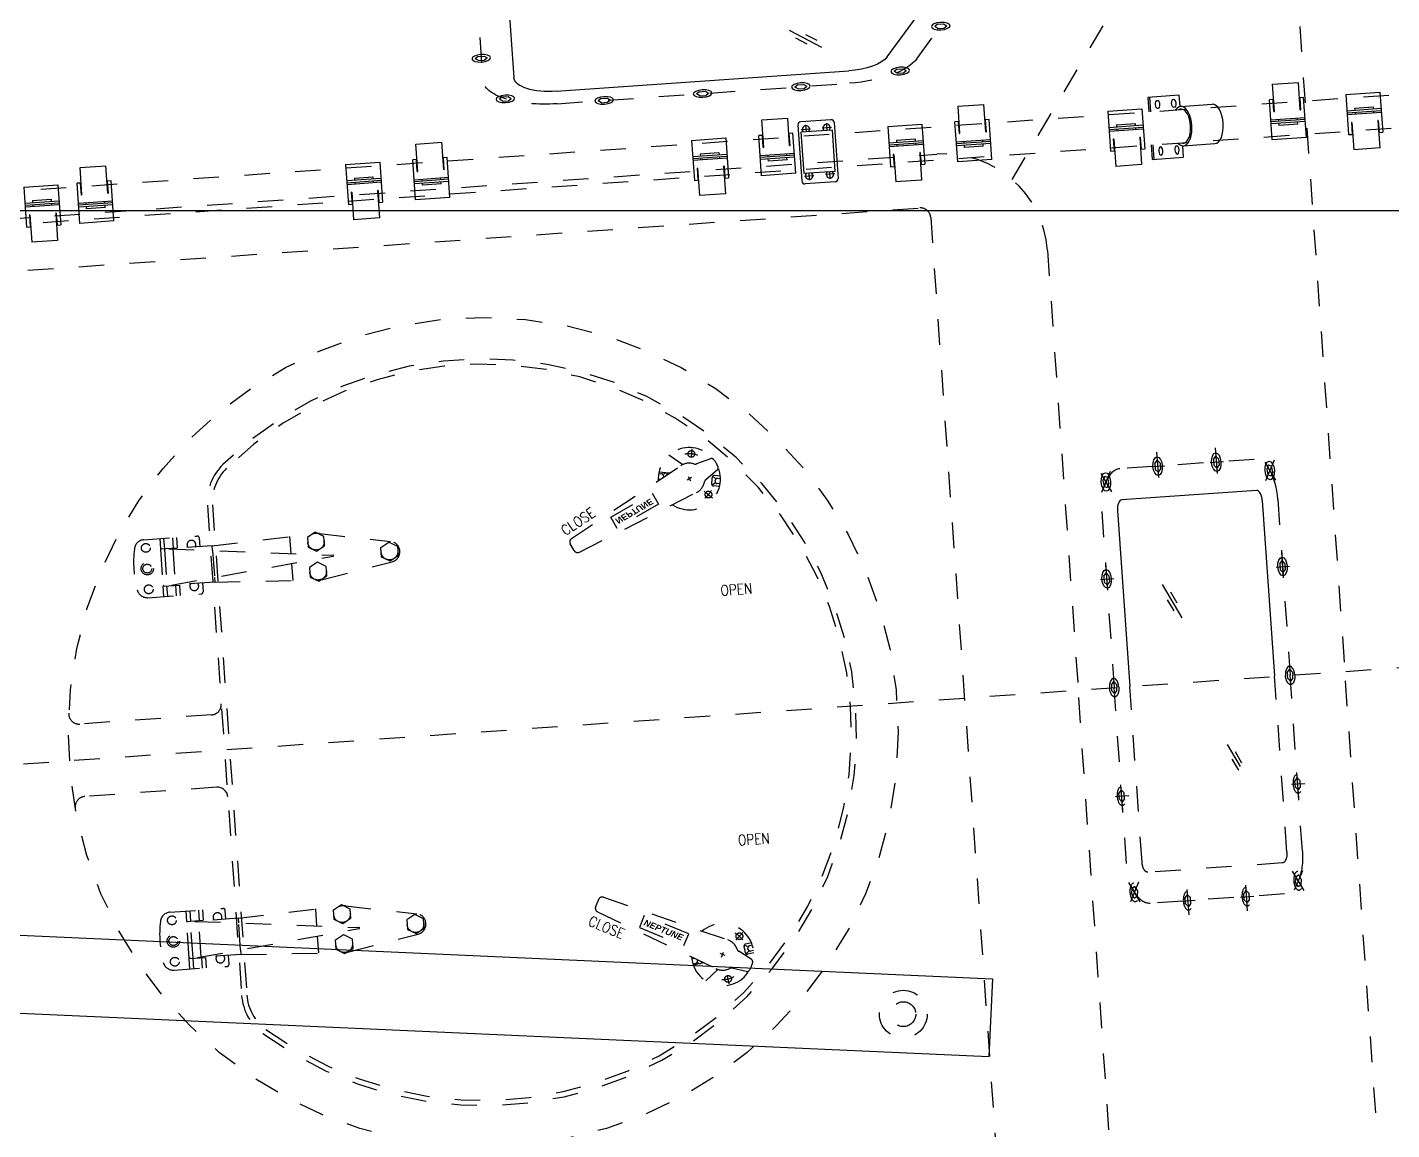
# Model space of a CAD drawing. Header units: millimetres. Extents: x -4 to 3776, y -4 to 4079.
# Drawn here: x 454.76 to 460.11, y 393.5 to 397.82 of the extents above; entities that cross this region are included whole.
import ezdxf
from ezdxf import colors
from ezdxf.entities.mleader import LeaderData, LeaderLine
from ezdxf.math import Vec2, Vec3

# ---------------------------------------------------------------- set-up
doc = ezdxf.new("R2010")
doc.units = ezdxf.units.MM
for name, pattern in [('CEN1', [2, 1, -0.4, 0.2, -0.4]), ('CENTER', [2, 1.25, -0.25, 0.25, -0.25]), ('CENTER2', [1.125, 0.75, -0.125, 0.125, -0.125]), ('DASHED', [0.75, 0.5, -0.25]), ('PHANTOM', [2.5, 1.25, -0.25, 0.25, -0.25, 0.25, -0.25])]:
    doc.linetypes.add(name, pattern=pattern)
for name, color, linetype in [('03-input', 3, 'Continuous'), ('05-center', 6, 'CEN1'), ('BK_kedu', 255, 'Continuous')]:
    doc.layers.add(name, color=color, linetype=linetype)
doc.styles.add('ROMANC', font='ROMANC.shx', dxfattribs={"width": 0.8, "bigfont": 'HZDX.shx'})
doc.styles.get("Standard").update_dxf_attribs({"font": 'arial.ttf'})

# ---------------------------------------------------------------- blocks, each defined once
blk = doc.blocks.new('JYN85F-23-06')
at = {"layer": '03-input', "color": 0, "linetype": 'Continuous'}
for p, q in [((102.113362333258, 175.0000000000002), (99.22661098731078, 170.0000000000002)), ((102.113362333258, 175.0000000000002), (107.886637666742, 175.0000000000002)), ((107.886637666742, 175.0000000000002), (110.7733890126901, 170.0000000000002)), ((207.113362333258, 175.0000000000002), (204.2266109873108, 170.0000000000002)), ((207.113362333258, 175.0000000000002), (210, 175.0000000000005)), ((6.139033777624718, 156.7898984105084), (7.633326231238243, 162.3666737687606)), ((13.21010158948866, 163.8609662223748), (7.633326231238243, 162.3666737687606)), ((13.21010158948866, 163.8609662223748), (17.29242372745284, 159.7786440844111)), ((17.29242372745284, 159.7786440844111), (15.79813127383932, 154.2018687261591)), ((102.1133623332589, 165.0000000000002), (99.22661098731078, 170.0000000000002)), ((102.1133623332589, 165.0000000000002), (107.8866376667411, 165.0000000000002)), ((107.8866376667411, 165.0000000000002), (110.7733890126901, 170.0000000000002)), ((207.1133623332589, 165.0000000000002), (204.2266109873108, 170.0000000000002)), ((207.1133623332589, 165.0000000000002), (209.9999999999991, 165.0000000000002)), ((6.139033777624718, 156.7898984105084), (10.22135591558617, 152.707576272546)), ((10.22135591558617, 152.707576272546), (15.79813127383932, 154.2018687261591)), ((40, 140), (210, 140)), ((30, 130), (30, -130)), ((-2.88663766674199, 61.6666666666672), (-5.773389012689222, 56.6666666666672)), ((-2.88663766674108, 51.6666666666672), (-5.773389012689222, 56.6666666666672)), ((-2.88663766674199, 61.6666666666672), (2.88663766674199, 61.6666666666672)), ((2.88663766674199, 61.6666666666672), (5.773389012690131, 56.6666666666672)), ((2.88663766674108, 51.6666666666672), (5.773389012690131, 56.6666666666672)), ((-2.88663766674108, 51.6666666666672), (2.88663766674108, 51.6666666666672)), ((147.4902139889418, -30.11854131373639), (114.2008246222294, -63.38040770432508)), ((133.1717819839014, -37.35698982614849), (122.0629038196321, -48.45668340054453)), ((-2.88663766674199, -51.66666666666697), (-5.773389012689222, -56.66666666666697)), ((-2.88663766674199, -51.66666666666697), (2.88663766674199, -51.66666666666697)), ((2.88663766674199, -51.66666666666697), (5.773389012690131, -56.66666666666697)), ((140.2399248764004, -44.43098134799948), (129.1310467121311, -55.53067492239552)), ((-2.88663766674108, -61.66666666666697), (-5.773389012689222, -56.66666666666697)), ((-2.88663766674108, -61.66666666666697), (2.88663766674108, -61.66666666666697)), ((2.88663766674108, -61.66666666666697), (5.773389012690131, -56.66666666666697)), ((40, -140), (210, -139.9999999999995)), ((6.139033777624718, -159.7786440844129), (7.633326231238243, -154.2018687261607)), ((13.21010158948866, -152.7075762725467), (7.633326231238243, -154.2018687261607)), ((13.21010158948866, -152.7075762725467), (17.29242372745284, -156.7898984105104)), ((17.29242372745284, -156.7898984105104), (15.79813127383932, -162.3666737687627)), ((6.139033777624718, -159.7786440844129), (10.22135591558617, -163.8609662223753)), ((10.22135591558617, -163.8609662223753), (15.79813127383932, -162.3666737687627)), ((102.113362333258, -165), (99.22661098731078, -170)), ((102.1133623332589, -175), (99.22661098731078, -170)), ((102.113362333258, -165), (107.886637666742, -165)), ((107.886637666742, -165), (110.7733890126901, -170)), ((107.8866376667411, -175), (110.7733890126901, -170)), ((207.113362333258, -165), (204.2266109873108, -170)), ((207.1133623332589, -175), (204.2266109873108, -170)), ((207.113362333258, -165), (209.9999999999991, -164.9999999999995)), ((102.1133623332589, -175), (107.8866376667411, -175)), ((207.1133623332589, -175), (210, -175))]:
    blk.add_line(p, q, dxfattribs=at)
at = {"layer": '03-input', "color": 0, "linetype": 'CENTER'}
for p, q in [((105, 157.9324350153877), (105, 183.7498131058094)), ((2.034328501060372, 167.9656714989385), (21.46662811161332, 148.5333718883855)), ((3.182671719509017, 149.7512142144312), (21.4383148397028, 168.0068573346255)), ((91.30843246159748, 170.0000000000002), (118.7898541189388, 170.0000000000002)), ((0, 44.59910168205465), (0, 70.41647977247635)), ((-13.69156753840252, 56.6666666666672), (13.78985411893882, 56.6666666666672)), ((0, -68.73423165127952), (0, -42.91685356085782)), ((-13.69156753840252, -56.66666666666697), (13.78985411893882, -56.66666666666697)), ((2.034328501060372, -148.6028709959828), (21.46662811161332, -168.0351706065358)), ((3.182671719509017, -166.8173282804901), (21.4383148397028, -148.5616851602963)), ((105, -182.0675649846125), (105, -156.2501868941908)), ((91.30843246159748, -170), (118.7898541189388, -170))]:
    blk.add_line(p, q, dxfattribs=at)
at = {"layer": '03-input', "color": 0, "linetype": 'CENTER2'}
for p, q in [((40, 170), (210, 170)), ((0, 130), (0, -130)), ((40, -170), (210, -170))]:
    blk.add_line(p, q, dxfattribs=at)
at = {"layer": '03-input', "color": 0, "linetype": 'Continuous'}
for centre in [(105, 170.0000000000002), (11.71572875253696, 158.2842712474603), (0, 56.6666666666672), (0, -56.66666666666697), (11.71572875253696, -158.2842712474612), (105, -170)]:
    blk.add_circle(centre, 9, dxfattribs=at)
for centre, radius, start, end in [((210, 170.0000000000002), 9, 90, 270), ((40, 130), 10, 90.00000000000001, 180), ((40, -130), 10, 179.9999999999999, 270), ((210, -170), 9, 90, 270)]:
    blk.add_arc(centre, radius, start, end, dxfattribs=at)
at = {"layer": '03-input', "color": 0, "linetype": 'CENTER2'}
for centre, start, end in [((40, 130), 90.00000000000001, 180), ((40, -130), 179.9999999999999, 270)]:
    blk.add_arc(centre, 40, start, end, dxfattribs=at)
blk = doc.blocks.new('A$C7E807F51')
at = {"layer": '03-input', "color": 0, "linetype": 'Continuous', "yscale": 0.5, "rotation": 270}
blk.add_blockref('JYN85F-23-06', (91.03377434759022, 209.9999942316299), dxfattribs=at)
blk = doc.blocks.new('A$C1F900DED')
at = {"layer": '03-input', "color": 0, "linetype": 'Continuous', "ltscale": 0.2}
for p, q in [((4.6273762563942e-05, 60.0000240555064), (4.6273762563942e-05, 46.00002405550731)), ((30.34829265600911, 60.0000240555064), (4.6273762563942e-05, 60.0000240555064)), ((30.34829265600911, 48.96348950538504), (30.34829265600911, 60.0000240555064)), ((30.93496022805994, 49.00002405550458), (61.28320661030739, 49.00002405550458)), ((4.62737616544473e-05, 14.00002405550913), (4.6273762563942e-05, 2.405550640105503e-05)), ((4.6273762563942e-05, 2.405550640105503e-05), (30.34829265600911, 2.405550640105503e-05)), ((30.34829265600911, 2.405550640105503e-05), (30.34829265600911, 11.03655860562776)), ((30.93496022805994, 11.0000240555064), (61.28320661030739, 11.0000240555064))]:
    blk.add_line(p, q, dxfattribs=at)
at = {"layer": '03-input', "color": 0, "linetype": 'Continuous'}
for p, q in [((1.494488975334207, 60.0000240555064), (1.494488975334207, 46.00002405550822)), ((1.494488975334207, 14.00002405550731), (1.494488975335116, 2.405550822004443e-05))]:
    blk.add_line(p, q, dxfattribs=at)
for centre in [(8.864777382445936, 52.5000240555064), (24.47244695047721, 52.5000240555064)]:
    blk.add_ellipse(centre, major_axis=(0, -4), ratio=0.5, dxfattribs=at)
for centre, major_axis, ratio, start_param, end_param in [((30.93496022805994, 30.0000240555064), (0, -18.99999999999818), 0.4981467217043914, 5.713563988106641, 9.994399279842073), ((30.93496022805994, 30.0000240555064), (0, -16.5), 0.4981467217043467, 6.036376373709645, 9.671586894238729), ((61.28320661030739, 30.0000240555064), (0, -18.99999999999818), 0.4981467217043435, 0, 3.141592653589793)]:
    blk.add_ellipse(centre, major_axis=major_axis, ratio=ratio, start_param=start_param, end_param=end_param, dxfattribs=at)
at = {"layer": '03-input', "color": 0, "linetype": 'Continuous', "extrusion": (0, 0, -1)}
for centre in [(8.864777382445936, 7.500024055506401), (24.47244695047721, 7.500024055506401)]:
    blk.add_ellipse(centre, major_axis=(0, 3.999999999999999), ratio=0.5, dxfattribs=at)
blk = doc.blocks.new('WINDOW-SIDE')
at = {"layer": '03-input', "color": 0, "linetype": 'Continuous'}
for p, q in [((-147.1073277975111, 187.4999999999982), (-149.9940791434583, 182.4999999999982)), ((-147.1073277975111, 187.4999999999982), (-141.3340524640271, 187.4999999999982)), ((-141.3340524640271, 187.4999999999982), (-138.4473011180789, 182.4999999999982)), ((-52.10732779751106, 187.4999999999982), (-54.99407914345829, 182.4999999999982)), ((-52.10732779751106, 187.4999999999982), (-46.33405246402708, 187.4999999999982)), ((-46.33405246402708, 187.4999999999982), (-43.44730111807894, 182.4999999999982)), ((42.89267220248894, 187.4999999999982), (40.00592085654171, 182.4999999999982)), ((42.89267220248894, 187.4999999999982), (48.66594753597292, 187.4999999999982)), ((48.66594753597292, 187.4999999999982), (51.55269888192106, 182.4999999999982)), ((-147.1073277975102, 177.4999999999982), (-149.9940791434583, 182.4999999999982)), ((-147.1073277975102, 177.4999999999982), (-141.334052464028, 177.4999999999982)), ((-141.334052464028, 177.4999999999982), (-138.4473011180789, 182.4999999999982)), ((-52.10732779751015, 177.4999999999982), (-54.99407914345829, 182.4999999999982)), ((-52.10732779751015, 177.4999999999982), (-46.33405246402799, 177.4999999999982)), ((-46.33405246402799, 177.4999999999982), (-43.44730111807894, 182.4999999999982)), ((42.89267220248985, 177.4999999999982), (40.00592085654171, 182.4999999999982)), ((42.89267220248985, 177.4999999999982), (48.66594753597201, 177.4999999999982)), ((48.66594753597201, 177.4999999999982), (51.55269888192106, 182.4999999999982)), ((-242.1073277975102, 167.1224853763488), (-244.9940791434583, 162.1224853763488)), ((-242.1073277975111, 157.1224853763488), (-244.9940791434583, 162.1224853763488)), ((-242.1073277975102, 167.1224853763488), (-236.334052464028, 167.1224853763488)), ((-236.334052464028, 167.1224853763488), (-233.4473011180789, 162.1224853763488)), ((-236.3340524640271, 157.1224853763488), (-233.4473011180789, 162.1224853763488)), ((139.4630490043301, 166.5467220552673), (136.5762976583828, 161.5467220552673)), ((139.463049004331, 156.5467220552673), (136.5762976583828, 161.5467220552673)), ((139.4630490043301, 166.5467220552673), (145.236324337814, 166.5467220552673)), ((145.236324337814, 166.5467220552673), (148.1230756837622, 161.5467220552673)), ((145.2363243378131, 156.5467220552673), (148.1230756837622, 161.5467220552673)), ((-242.1073277975111, 157.1224853763488), (-236.3340524640271, 157.1224853763488)), ((-189.7232154477106, 152.5), (92.85221198801355, 152.5)), ((139.463049004331, 156.5467220552673), (145.2363243378131, 156.5467220552673)), ((130.7500386900265, 125.296668756524), (213.4093571364692, -119.5020820271729)), ((-229.7232154477106, -112.5), (-229.7232154477106, 112.5)), ((68.5893616692756, 91.73255654669265), (38.64278940501299, 45.48974780809112)), ((54.58039993432703, 81.13841786992634), (44.11130941225383, 64.97228885832556)), ((64.65278183477858, 74.61560230826399), (54.18369131270447, 58.4494732966632)), ((-262.6098531144535, 65.5), (-265.4966044604007, 60.5)), ((-262.6098531144526, 55.5), (-265.4966044604007, 60.5)), ((-262.6098531144535, 65.5), (-256.8365777809695, 65.5)), ((-262.6098531144526, 55.5), (-256.8365777809704, 55.5)), ((-256.8365777809695, 65.5), (-253.9498264350214, 60.5)), ((-256.8365777809704, 55.5), (-253.9498264350214, 60.5)), ((181.4068805098168, 65.5), (178.5201291638696, 60.5)), ((181.4068805098177, 55.5), (178.5201291638696, 60.5)), ((181.4068805098168, 65.5), (187.1801558433008, 65.5)), ((181.4068805098177, 55.5), (187.1801558432999, 55.5)), ((187.1801558433008, 65.5), (190.0669071892489, 60.5)), ((187.1801558432999, 55.5), (190.0669071892489, 60.5)), ((-127.7352627940145, -26.91722227394348), (-157.6818350582771, -73.160031012545)), ((-141.7442245289631, -37.51136095070979), (-152.2133150510363, -53.67748996231057)), ((-131.6718426285115, -44.03417651237214), (-142.1409331505856, -60.20030552397293)), ((-262.6098531144535, -56.5), (-265.4966044604007, -61.5)), ((-262.6098531144526, -66.5), (-265.4966044604007, -61.5)), ((-262.6098531144535, -56.5), (-256.8365777809695, -56.5)), ((-256.8365777809695, -56.5), (-253.9498264350214, -61.5)), ((-256.8365777809704, -66.5), (-253.9498264350214, -61.5)), ((222.6016857046225, -56.5), (219.7149343586752, -61.5)), ((222.6016857046234, -66.5), (219.7149343586752, -61.5)), ((222.6016857046225, -56.5), (228.3749610381064, -56.5)), ((228.3749610381064, -56.5), (231.2617123840546, -61.5)), ((228.3749610381055, -66.5), (231.2617123840546, -61.5)), ((-262.6098531144526, -66.5), (-256.8365777809704, -66.5)), ((222.6016857046234, -66.5), (228.3749610381055, -66.5)), ((-242.1073277975111, -156.9974746830594), (-244.9940791434583, -161.9974746830594)), ((-242.1073277975111, -156.9974746830594), (-236.3340524640271, -156.9974746830594)), ((-236.3340524640271, -156.9974746830594), (-233.4473011180789, -161.9974746830594)), ((-189.7232154477106, -152.5), (189.7232154477115, -152.5)), ((-242.1073277975102, -166.9974746830594), (-244.9940791434583, -161.9974746830594)), ((-242.1073277975102, -166.9974746830594), (-236.334052464028, -166.9974746830594)), ((-236.334052464028, -166.9974746830594), (-233.4473011180789, -161.9974746830594)), ((225.7274507462289, -161.3908729652612), (222.8406994002817, -166.3908729652612)), ((225.7274507462298, -171.3908729652612), (222.8406994002817, -166.3908729652612)), ((225.7274507462289, -161.3908729652612), (231.5007260797129, -161.3908729652612)), ((231.5007260797129, -161.3908729652612), (234.387477425661, -166.3908729652612)), ((231.500726079712, -171.3908729652612), (234.387477425661, -166.3908729652612)), ((-150.2725492537693, -177.5000000000018), (-153.1593005997165, -182.5000000000018)), ((-150.2725492537684, -187.5000000000018), (-153.1593005997165, -182.5000000000018)), ((-150.2725492537693, -177.5000000000018), (-144.4992739202853, -177.5000000000018)), ((-144.4992739202853, -177.5000000000018), (-141.6125225743372, -182.5000000000018)), ((-144.4992739202862, -187.5000000000018), (-141.6125225743372, -182.5000000000018)), ((-56.27254925376928, -177.5), (-59.15930059971652, -182.5)), ((-56.27254925376837, -187.5), (-59.15930059971652, -182.5)), ((-56.27254925376928, -177.5), (-50.4992739202853, -177.5)), ((-50.4992739202853, -177.5), (-47.61252257433716, -182.5)), ((-50.49927392028621, -187.5), (-47.61252257433716, -182.5)), ((37.72745074623072, -177.5000000000018), (34.84069940028348, -182.5000000000018)), ((37.72745074623163, -187.5000000000018), (34.84069940028348, -182.5000000000018)), ((37.72745074623072, -177.5000000000018), (43.5007260797147, -177.5000000000018)), ((43.5007260797147, -177.5000000000018), (46.38747742566284, -182.5000000000018)), ((43.50072607971379, -187.5000000000018), (46.38747742566284, -182.5000000000018)), ((131.7274507462307, -177.5000000000018), (128.8406994002835, -182.5000000000018)), ((131.7274507462316, -187.5000000000018), (128.8406994002835, -182.5000000000018)), ((131.7274507462307, -177.5000000000018), (137.5007260797147, -177.5000000000018)), ((137.5007260797147, -177.5000000000018), (140.3874774256628, -182.5000000000018)), ((137.5007260797138, -187.5000000000018), (140.3874774256628, -182.5000000000018)), ((225.7274507462298, -171.3908729652612), (231.500726079712, -171.3908729652612)), ((-150.2725492537684, -187.5000000000018), (-144.4992739202862, -187.5000000000018)), ((-56.27254925376837, -187.5), (-50.49927392028621, -187.5)), ((37.72745074623163, -187.5000000000018), (43.50072607971379, -187.5000000000018)), ((131.7274507462316, -187.5000000000018), (137.5007260797138, -187.5000000000018))]:
    blk.add_line(p, q, dxfattribs=at)
at = {"layer": '03-input', "color": 0, "linetype": 'CENTER'}
for p, q in [((-189.7232154477106, 182.5), (92.85221198801355, 182.5)), ((159.1734087165369, 134.8941703239161), (241.8327271629796, -109.9045804597808)), ((-259.7232154477106, -112.5), (-259.7232154477106, 112.5)), ((-189.7232154477106, -182.5), (189.7232154477115, -182.5))]:
    blk.add_line(p, q, dxfattribs=at)
at = {"layer": '03-input', "color": 0, "linetype": 'Continuous'}
for centre in [(-144.2206901307691, 182.4999999999982), (-49.22069013076907, 182.4999999999982), (45.77930986923093, 182.4999999999982), (-239.2206901307691, 162.1224853763488), (142.349686671072, 161.5467220552673), (-259.7232154477115, 60.5), (184.2935181765588, 60.5), (-259.7232154477115, -61.5), (225.4883233713645, -61.5), (-239.2206901307691, -161.9974746830594), (228.6140884129709, -166.3908729652612), (-147.3859115870273, -182.5000000000018), (-53.38591158702729, -182.5), (40.61408841297271, -182.5000000000018), (134.6140884129727, -182.5000000000018)]:
    blk.add_circle(centre, 9, dxfattribs=at)
at = {"layer": '03-input', "color": 0, "linetype": 'CENTER'}
for centre, radius, start, end in [((-189.7232154477106, 112.5), 70, 89.99999999999999, 180), ((92.85221198801355, 112.5), 69.99999999999994, 18.65788847411949, 90.00000000000004), ((-189.7232154477106, -112.5), 70, 180, 270), ((189.7232154477115, -127.5), 55, 270, 18.65788847411953)]:
    blk.add_arc(centre, radius, start, end, dxfattribs=at)
at = {"layer": '03-input', "color": 0, "linetype": 'Continuous'}
for centre, radius, start, end in [((-189.7232154477106, 112.5), 40, 89.99999999999999, 180), ((92.85221198801355, 112.5), 40, 18.65788847411954, 90), ((-189.7232154477106, -112.5), 40, 180, 270), ((189.7232154477115, -127.5), 25, 270, 18.65788847411953)]:
    blk.add_arc(centre, radius, start, end, dxfattribs=at)
blk = doc.blocks.new('A$C4EFE2257')
at = {"layer": '03-input', "color": 0, "linetype": 'Continuous'}
for p, q in [((4.00000084621206, 27.13407377918156), (4.00000084621206, 53.63284314425255)), ((29.00000084621206, 53.63284314425255), (4.00000084621206, 53.63284314425255)), ((29.00000084621206, 27.13407377918156), (29.00000084621206, 53.63284314425255)), ((8.462120604235679e-07, 38.70726038193425), (4.00000084621206, 38.70726038193425)), ((8.462120604235679e-07, -5.991061698296107e-06), (8.462120604235679e-07, 38.70726038193425)), ((3.50000084621206, 27.13407377918156), (3.50000084621206, 38.70726038193425)), ((4.00000084621206, 27.13407377918156), (3.50000084621206, 27.13407377918156)), ((29.00000084621206, 38.70726038193425), (33.00000084621206, 38.70726038193425)), ((29.50000084621206, 27.13407377918065), (29.00000084621206, 27.13407377918065)), ((29.50000084621206, 27.13407377918065), (29.50000084621206, 38.70726038193425)), ((33.00000084621206, -5.991061698296107e-06), (33.00000084621206, 38.70726038193425)), ((33.00000084621206, 19.49998023818989), (8.462120604235679e-07, 19.49998023818989)), ((8.462120604235679e-07, 17.58276871538692), (33.00000084621183, 17.58276871538692)), ((8.462120604235679e-07, 15.58276871538692), (33.00000084621183, 15.58276871538692)), ((7.50000084621206, 17.58276871538692), (7.500000846211833, 19.49998023818989)), ((7.500000846211833, 13.58276871538692), (7.500000846211833, 15.58276871538692)), ((7.500000846211833, 13.58276871538692), (25.50000084621183, 13.58276871538692)), ((25.50000084621183, 17.58276871538692), (25.50000084621183, 19.49998023818989)), ((25.50000084621183, 13.58276871538692), (25.50000084621183, 15.58276871538692)), ((8.462120604235679e-07, -5.991061698296107e-06), (33.00000084621206, -5.991061698296107e-06))]:
    blk.add_line(p, q, dxfattribs=at)
blk = doc.blocks.new('pipe support-p')
at = {"layer": '03-input', "color": 0, "linetype": 'Continuous'}
for p, q in [((-30, 32), (-30, 3)), ((-27, 35), (27, 35)), ((-26.8465131942321, 27.5), (-20, 27.5)), ((-22.5, 32.16772810541443), (-22.5, 23.20107844975428)), ((-20, 32.5), (-20, 2.5)), ((-20, 32.5), (20, 32.5)), ((20, 32.5), (20, 2.5)), ((26.84651319423574, 27.5), (20, 27.5)), ((22.5, 32.16772810541443), (22.5, 23.20107844975428)), ((30, 32), (30, 3)), ((-27, 0), (27, 0)), ((-26.8465131942321, 7.5), (-20, 7.5)), ((-22.5, 2.832271894585574), (-22.5, 11.798921550253)), ((-20, 2.5), (20, 2.5)), ((26.84651319423574, 7.5), (20, 7.5)), ((22.5, 2.832271894585574), (22.5, 11.798921550253))]:
    blk.add_line(p, q, dxfattribs=at)
for centre, radius, start, end in [((-27, 32), 3, 90, 180), ((-22.5, 27.5), 3.5, 44.41530859717057, 315.5846914028294), ((22.5, 27.5), 3.5, 224.4153085971706, 135.5846914028294), ((27, 32), 3, 0, 90), ((-27, 3), 3, 180, 270), ((-22.5, 7.5), 3.5, 44.41530859717057, 315.5846914028294), ((22.5, 7.5), 3.5, 224.4153085971706, 135.5846914028294), ((27, 3), 3, 270, 0)]:
    blk.add_arc(centre, radius, start, end, dxfattribs=at)
blk = doc.blocks.new('A$C2694431E')
at = {"layer": '03-input', "color": 0, "linetype": 'PHANTOM'}
for p, q in [((1884.835343574756, 1646.19895312906), (2148.357706340612, 2027.05681750545)), ((2171.789163845242, 1970.48827501043), (2171.789163845358, 1150.48827501043)), ((802.8836136050522, 1701.909423115721), (2255.611538789119, 1701.909423115489)), ((814.1246654560091, 1675.488275010546), (1814.124665456009, 1675.488275010488)), ((802.8836136049358, 1669.909423115721), (2255.741288090125, 1669.909423115489)), ((1914.124665456009, 1575.48827501043), (1914.124665455893, 1150.48827501043)), ((1558.770579338772, 1408.575341498188), (1557.563185009873, 1400.666978903173)), ((1548.940249015926, 1393.881039730273), (1536.405465514516, 1403.91629060806)), ((1575.999467370799, 1397.675324908691), (1562.240896583069, 1393.614278881811)), ((1089.161342395819, 1386.761912737798), (1089.161342395819, 913.0531414446887)), ((1094.161342395586, 1386.761912737798), (1094.161342395702, 913.0531414446887)), ((1436.99139676115, 1330.324212232779), (1546.965987200034, 1392.939333180315)), ((1524.463257304858, 1381.948143844667), (1526.98525078583, 1381.563103251276)), ((1525.217878760654, 1386.890870466537), (1528.084938856773, 1386.4531474791)), ((1535.719349733437, 1386.649041746277), (1525.562547659152, 1388.199712328031)), ((1529.357813898125, 1385.709039194102), (1532.22069226217, 1387.183192670578)), ((1535.790951749892, 1386.576716202137), (1535.719349733437, 1386.649041746277)), ((1556.634613747126, 1381.015967998072), (1552.15293604508, 1378.799086184416)), ((1553.285333989304, 1382.148365942237), (1555.502215802902, 1377.666688240308)), ((1581.627203918062, 1386.298217999865), (1570.050191315007, 1377.826904988789)), ((1584.389961392735, 1380.385852975596), (1578.687402144191, 1381.256480443117)), ((1579.429735893966, 1374.106014988443), (1575.812706298428, 1372.243533920206)), ((1580.020309586544, 1377.974238310475), (1577.123806013842, 1380.831160758389)), ((1582.880718481611, 1370.500399731856), (1577.178159232717, 1371.371027199319)), ((1583.569671031204, 1372.924183716008), (1580.702610935201, 1373.361906703445)), ((1584.324292486999, 1377.86691033782), (1581.45723239088, 1378.304633325373)), ((1025.846015053219, 1357.907527091273), (1077.161342395819, 1357.907527091331)), ((1041.161342395702, 1357.907527091273), (1041.161342395935, 1347.907527091273)), ((1057.161342395935, 1357.907527091273), (1057.161342395935, 1347.907527091273)), ((1079.161342395702, 1355.907527091214), (1079.16134239547, 1347.407527091273)), ((1443.739719853504, 1316.681712689926), (1560.244378973846, 1366.095560108719)), ((1041.161342395935, 1347.907527091273), (1057.161342395935, 1347.907527091273)), ((1091.161342395702, 1347.407527091273), (1041.161342395702, 1347.407527091273)), ((1041.161342395702, 1347.407527091273), (1041.161342395935, 1312.407527091273)), ((1049.161342395935, 1347.407527091273), (1206.714989939821, 1330.404640701017)), ((1091.161342395702, 1347.407527091273), (1190.031373814563, 1352.379135200288)), ((1091.161342395586, 1342.87496793113), (1091.161342396052, 1316.940086251358)), ((1166.161342395702, 1351.178847913456), (1166.161342396052, 1334.781112288008)), ((1195.179199538659, 1352.045883488667), (1262.947056681267, 1339.746796601219)), ((1049.161342395586, 1312.407527091214), (1206.714989939821, 1329.41041348147)), ((1166.161342395819, 1325.033941894479), (1166.161342395819, 1308.63620626909)), ((1195.179199538543, 1307.76917069382), (1262.9470566815, 1320.068257581326)), ((1438.796274370165, 1318.574105654785), (1435.49566888425, 1325.246653518232)), ((1091.161342395702, 1312.407527091214), (1041.161342395935, 1312.407527091273)), ((1041.161342395586, 1311.907527091273), (1057.161342396052, 1311.907527091273)), ((1041.161342395819, 1301.907527091273), (1041.161342395586, 1311.907527091273)), ((1057.161342395586, 1301.907527091273), (1057.161342396052, 1311.907527091273)), ((1079.161342395702, 1312.407527091273), (1079.161342395702, 1303.907527091273)), ((1091.161342395702, 1312.407527091214), (1190.031373814796, 1307.435918982257)), ((1025.846015053452, 1301.907527091214), (1077.161342396052, 1301.907527091273)), ((1079.161342395586, 1184.907527091273), (951.7661952914204, 1184.907527091273)), ((1914.124665456009, 725.4882750105462), (1914.124665455893, 1150.48827501043)), ((1946.3810208512, 1147.60163734376), (1946.3810208512, 1150.48827501043)), ((1946.3810208512, 1147.60163734376), (1948.88102085155, 1144.714885997819)), ((1951.3810208512, 1147.60163734376), (1948.88102085155, 1144.714885997819)), ((1951.3810208512, 1147.60163734376), (1951.381020851084, 1150.488275010488)), ((1963.881020851433, 980.488275010488), (1963.8810208512, 1150.48827501043)), ((2103.881020851084, 980.4882750104298), (2103.8810208512, 1150.48827501043)), ((2116.381020851084, 1147.60163734376), (2116.381020851084, 1150.48827501043)), ((2116.381020851084, 1147.60163734376), (2118.881020850968, 1144.714885997761)), ((2121.381020850851, 1147.601637343701), (2118.881020850968, 1144.714885997761)), ((2121.381020850851, 1147.601637343701), (2121.3810208512, 1150.488275010488)), ((2171.789163845475, 330.488275010488), (2171.789163845358, 1150.488275010546)), ((1079.161342395819, 1114.907527091273), (951.7661952915369, 1114.907527091273)), ((2053.609194479883, 1087.978488999361), (2070.240127675235, 1054.689099632727)), ((2060.765414496884, 1080.728199886915), (2066.315261284006, 1069.619321722595)), ((2057.228418735904, 1073.660056994355), (2062.778265523259, 1062.551178830094)), ((1946.3810208512, 1048.374912677158), (1948.881020851317, 1051.261664023099)), ((1946.381020851084, 1042.60163734376), (1946.3810208512, 1048.374912677158)), ((1946.381020851084, 1042.60163734376), (1948.881020850968, 1039.714885997819)), ((1951.381020850968, 1048.374912677216), (1948.881020851317, 1051.261664023099)), ((1951.3810208512, 1042.60163734376), (1948.881020850968, 1039.714885997819)), ((1951.3810208512, 1042.60163734376), (1951.381020850968, 1048.374912677216)), ((2116.381020851317, 1048.374912677216), (2118.8810208512, 1051.261664023157)), ((2116.3810208512, 1042.601637343818), (2116.381020851317, 1048.374912677216)), ((2116.3810208512, 1042.601637343818), (2118.881020851317, 1039.714885997702)), ((2121.381020851084, 1048.374912677216), (2118.8810208512, 1051.261664023157)), ((2121.381020851317, 1042.601637343701), (2118.881020851317, 1039.714885997702)), ((2121.381020851317, 1042.601637343701), (2121.381020851084, 1048.374912677216)), ((1025.846015053219, 997.9075270912144), (1077.161342395819, 997.9075270912726)), ((1041.161342395935, 997.9075270912144), (1041.161342395935, 987.9075270912726)), ((1041.161342395935, 987.9075270912726), (1057.161342395935, 987.9075270912144)), ((1041.161342395586, 952.4075270912726), (1041.161342395702, 987.4075270912726)), ((1091.16134239547, 987.4075270912726), (1041.161342395702, 987.4075270912726)), ((1049.161342395702, 987.4075270912726), (1206.714989939821, 970.4046407009591)), ((1057.161342395702, 997.9075270912726), (1057.161342395935, 987.9075270912144)), ((1079.161342395702, 987.4075270912726), (1079.161342395702, 995.9075270912144)), ((1091.16134239547, 987.4075270912726), (1190.031373815029, 992.3791352002881)), ((1166.161342395819, 974.7811122880667), (1166.161342395935, 991.1788479133975)), ((1195.179199538892, 992.0458834886667), (1262.947056681616, 979.7467966012773)), ((1091.161342395586, 956.9400862514158), (1091.161342395819, 982.8749679311295)), ((1438.796274370397, 981.2409485276439), (1435.495668884134, 974.5684006641968)), ((1443.739719853853, 983.1333414925612), (1560.244378973846, 933.7194940737681)), ((1049.161342395819, 952.4075270912144), (1206.714989939705, 969.4104134814697)), ((1166.161342395819, 948.6362062690896), (1166.161342395702, 965.0339418944786)), ((1436.99139676115, 969.490841949766), (1546.965987199801, 906.8757210021722)), ((2098.881020851317, 970.4882750104298), (1968.881020850851, 970.4882750105462)), ((1091.161342395935, 952.4075270911562), (1041.161342395586, 952.4075270912726)), ((1041.161342396052, 951.9075270912144), (1057.161342395819, 951.9075270912726)), ((1041.161342395586, 941.9075270912144), (1041.161342396052, 951.9075270912144)), ((1057.161342396052, 941.9075270912726), (1057.161342395819, 951.9075270912726)), ((1079.161342395935, 943.9075270912144), (1079.161342395702, 952.4075270912726)), ((1091.161342395935, 952.4075270911562), (1190.031373814796, 947.4359189821989)), ((1195.179199538543, 947.7691706938786), (1262.947056681733, 960.068257581268)), ((1951.950537739904, 950.7096309260814), (1952.697683966602, 956.2864062843146)), ((1953.991698808968, 946.6273087880691), (1951.950537739904, 950.7096309260814)), ((1955.486071645748, 957.7806987378863), (1952.697683966602, 956.2864062843146)), ((1953.991698808968, 946.6273087880691), (1956.780086487997, 948.121601241699)), ((1957.527232714812, 953.6983765999321), (1955.486071645748, 957.7806987378863)), ((1957.527232714812, 953.6983765999321), (1956.780086487997, 948.121601241699)), ((2110.234808987123, 950.7096309260232), (2110.981955214287, 956.2864062843728)), ((2112.27597005642, 946.6273087880691), (2110.234808987123, 950.7096309260232)), ((2113.770342893433, 957.7806987378863), (2110.981955214287, 956.2864062843728)), ((2112.27597005642, 946.6273087880691), (2115.064357735566, 948.121601241699)), ((2115.811503962497, 953.6983765999321), (2113.770342893433, 957.7806987378863)), ((2115.811503962497, 953.6983765999321), (2115.064357735566, 948.121601241699)), ((1025.846015052986, 941.9075270912144), (1077.161342395586, 941.9075270912144)), ((2003.047687517828, 943.3749126771581), (2005.547687517828, 946.2616640231572)), ((2003.047687518061, 937.6016373437596), (2003.047687517828, 943.3749126771581)), ((2003.047687518061, 937.6016373437596), (2005.547687517828, 934.7148859977606)), ((2008.047687517712, 943.3749126772163), (2005.547687517828, 946.2616640231572)), ((2008.047687517828, 937.6016373437014), (2005.547687517828, 934.7148859977606)), ((2008.047687517828, 937.6016373437014), (2008.047687517712, 943.3749126772163)), ((2059.714354184456, 943.3749126772163), (2062.21435418434, 946.2616640231572)), ((2059.71435418434, 937.6016373437596), (2059.714354184456, 943.3749126772163)), ((2059.71435418434, 937.6016373437596), (2062.214354184456, 934.7148859977606)), ((2064.714354184223, 943.3749126772163), (2062.21435418434, 946.2616640231572)), ((2064.71435418434, 937.6016373437014), (2062.214354184456, 934.7148859977606)), ((2064.71435418434, 937.6016373437014), (2064.714354184223, 943.3749126772163)), ((1556.63461374701, 918.7990861844155), (1552.15293604508, 921.0159679980134)), ((1553.285333989421, 917.6666882401914), (1555.502215802786, 922.1483659421792)), ((1581.627203918179, 913.5168361826218), (1570.050191315473, 921.9881491936976)), ((1579.429735893966, 925.7090391940437), (1575.812706298544, 927.5715202622232)), ((1580.020309586776, 921.8408158720122), (1577.123806013376, 918.9838934241561)), ((1582.880718481843, 929.314654450689), (1577.178159232601, 928.4440269831684)), ((1583.56967103132, 926.8908704665373), (1580.702610935434, 926.453147479042)), ((1584.324292487232, 921.9481438446091), (1581.457232391112, 921.5104208572302)), ((1524.463257305091, 917.8669103378197), (1526.98525078618, 918.2519509312115)), ((1525.21787876077, 912.9241837158916), (1528.084938857122, 913.3619067033869)), ((1535.719349734136, 913.1660124362679), (1525.562547659036, 911.6153418544563)), ((1529.357813898008, 914.1060149884433), (1532.220692261704, 912.6318615119089)), ((1535.790951749892, 913.2383379804087), (1535.719349734136, 913.1660124362679)), ((1584.389961393201, 919.4292012068327), (1578.687402143958, 918.5585737393703)), ((1548.940249015694, 905.9340144522139), (1536.405465514748, 895.898763574427)), ((1558.770579338656, 891.2397126842407), (1557.563185009989, 899.1480752792559)), ((1575.99946737045, 902.1397292737383), (1562.240896583418, 906.2007753006765))]:
    blk.add_line(p, q, dxfattribs=at)
at = {"layer": '03-input', "color": 0, "linetype": 'DASHED', "ltscale": 0.2}
for p, q in [((1044.91134239547, 1357.907527091214), (1044.911342396052, 1347.907527091273)), ((1053.411342395819, 1357.907527091273), (1053.411342395702, 1347.907527091273)), ((1044.911342395702, 1347.407527091273), (1044.911342395702, 1312.407527091273)), ((1052.911342395702, 1347.407527091273), (1052.911342395702, 1312.407527091273)), ((1044.911342395702, 1301.907527091273), (1044.911342396052, 1311.907527091214)), ((1053.411342395819, 1301.907527091273), (1053.411342395702, 1311.907527091273)), ((1044.911342395702, 997.9075270912726), (1044.911342395819, 987.9075270912726)), ((1044.911342395935, 952.4075270912726), (1044.911342395702, 987.4075270912726)), ((1052.911342395935, 952.4075270912726), (1052.911342395702, 987.4075270912726)), ((1053.411342395819, 997.9075270912726), (1053.411342395702, 987.9075270912726)), ((1044.911342395702, 941.9075270912726), (1044.911342395586, 951.9075270912144)), ((1053.411342395586, 941.9075270912726), (1053.411342395702, 951.9075270912726))]:
    blk.add_line(p, q, dxfattribs=at)
at = {"layer": '03-input', "color": 0, "linetype": 'CENTER'}
for p, q in [((1567.937943354831, 1366.973257416452), (1575.293995121261, 1359.94845131092)), ((1948.881020851084, 1031.796707472065), (1948.8810208512, 1059.278129129496)), ((2118.881020850735, 1031.796707472065), (2118.881020851084, 1059.27812912938)), ((1942.847238358925, 1045.488275010488), (1955.755927403923, 1045.488275010546)), ((2112.847238359042, 1045.48827501043), (2125.755927404272, 1045.48827501043)), ((1959.579585353145, 942.5226035115775), (1949.863435547682, 961.9549031221541)), ((1950.472356710699, 943.6709467300097), (1959.600178271066, 961.9265898501617)), ((2117.863856600714, 942.5226035115193), (2108.147706795484, 961.9549031220959)), ((2108.756627958384, 943.6709467299515), (2117.884449518169, 961.9265898501617)), ((2005.547687517828, 926.7967074721237), (2005.547687518061, 954.2781291294377)), ((2062.214354184573, 926.7967074720655), (2062.214354184573, 954.2781291294377)), ((1567.937943354947, 932.8417967660353), (1575.293995121261, 939.8666028715088)), ((1999.513905025437, 940.488275010488), (2012.422594070667, 940.4882750104298)), ((2056.180571692181, 940.4882750104298), (2069.089260737412, 940.4882750104298))]:
    blk.add_line(p, q, dxfattribs=at)
at = {"layer": '03-input', "color": 0, "linetype": 'DASHED', "ltscale": 0.1}
for p, q in [((1091.161342395586, 1342.87496793113), (1091.161342395702, 1347.407527091273)), ((1091.161342396052, 1316.940086251358), (1091.161342395702, 1312.407527091214)), ((1091.161342395819, 982.8749679311295), (1091.16134239547, 987.4075270912726)), ((1091.161342395586, 956.9400862514158), (1091.161342395935, 952.4075270911562))]:
    blk.add_line(p, q, dxfattribs=at)
at = {"layer": '03-input', "color": 0, "linetype": 'CENTER2'}
for p, q in [((1948.881020851084, 980.488275010488), (1948.8810208512, 1150.488275010488)), ((2118.8810208512, 980.488275010488), (2118.881020850851, 1150.48827501043)), ((2098.8810208512, 940.488275010488), (1968.881020851084, 940.488275010488))]:
    blk.add_line(p, q, dxfattribs=at)
at = {"layer": '03-input', "color": 0, "linetype": 'PHANTOM'}
blk.add_lwpolyline([(1794.124665455776, 674.9075270912726), (834.1246654556599, 674.9075270912726, -0.4142135623730947), (824.1246654562419, 684.9075270912726), (824.1246654560091, 1614.907527091214, -0.4142135623730949), (834.1246654560091, 1624.907527091273), (1794.124665456126, 1624.907527091273, -0.4142135623730955), (1804.124665456009, 1614.907527091273), (1804.124665455776, 684.9075270912726, -0.414213562373095)], format="xyb", close=True, dxfattribs=at)
for points in [[(1481.624135066289, 1337.049137743656), (1476.16957774607, 1348.076143228041), (1517.736159801367, 1368.637237965188), (1523.190717121703, 1357.61023248086)], [(1199.161342395819, 1349.026329244778), (1191.161342395586, 1353.645131398225), (1183.161342396052, 1349.026329244778), (1183.161342395702, 1339.788724937767), (1191.161342395935, 1335.169922784262), (1199.161342395935, 1339.788724937709)], [(1269.161342395819, 1325.288724937767), (1261.161342395586, 1320.669922784262), (1253.161342395819, 1325.288724937767), (1253.161342395819, 1334.526329244836), (1261.161342395586, 1339.145131398342), (1269.161342395819, 1334.526329244778)], [(1199.161342395935, 1320.026329244778), (1191.161342395702, 1324.645131398342), (1183.161342395935, 1320.02632924472), (1183.161342395819, 1310.788724937767), (1191.161342395819, 1306.169922784204), (1199.161342395702, 1310.788724937767)], [(1199.161342395702, 979.7887249377673), (1191.161342395702, 975.1699227842619), (1183.161342395935, 979.788724937709), (1183.161342395819, 989.026329244778), (1191.161342395586, 993.6451313982834), (1199.161342395819, 989.0263292447198)], [(1269.161342395586, 974.526329244778), (1261.161342395702, 979.1451313982834), (1253.161342395819, 974.526329244778), (1253.161342395819, 965.288724937709), (1261.161342395819, 960.6699227842037), (1269.161342395819, 965.288724937709)], [(1199.161342395702, 950.7887249377673), (1191.161342395702, 946.1699227842037), (1183.161342395702, 950.788724937709), (1183.161342395935, 960.026329244778), (1191.161342395702, 964.6451313982834), (1199.161342395702, 960.0263292447198)], [(1481.624135066639, 962.7659164388315), (1476.169577745837, 951.7389109545038), (1517.736159801483, 931.1778162172413), (1523.190717121819, 942.2048217016854)]]:
    blk.add_lwpolyline(points, close=True, dxfattribs=at)
for centre, radius in [((1339.161342395702, 1149.907527091273), 400.0000000000001), ((1558.015957883094, 1403.632614876318), 3.25), ((1571.750630246825, 1363.332257188798), 3.25), ((1027.161342395702, 1349.907527091273), 4.25), ((1191.161342395702, 1344.407527091273), 7.999999999999869), ((1027.161342395819, 1329.907527091214), 4.25), ((1261.161342395819, 1329.907527091273), 7.999999999999869), ((1191.161342395702, 1315.407527091273), 7.999999999999869), ((1027.161342395702, 1309.907527091273), 4.25), ((1027.161342395702, 989.9075270912726), 4.25), ((1191.161342396052, 984.4075270911562), 7.999999999999869), ((1027.161342395819, 969.9075270912144), 4.25), ((1261.161342396052, 969.9075270912144), 7.999999999999869), ((1191.161342395935, 955.4075270912726), 7.999999999999869), ((1027.161342395702, 949.9075270912726), 4.25), ((1571.750630246708, 936.4827969936887), 3.25), ((1558.015957883094, 896.1824393061688), 3.25), ((1724.124665455893, 850.4882750104298), 23), ((1724.124665455893, 850.4882750104298), 12)]:
    blk.add_circle(centre, radius, dxfattribs=at)
at = {"layer": '03-input', "color": 0, "linetype": 'DASHED', "ltscale": 0.2}
for centre in [(1027.161342395819, 1329.907527091214), (1027.161342395819, 969.9075270912144)]:
    blk.add_circle(centre, 6, dxfattribs=at)
at = {"layer": '03-input', "color": 0, "linetype": 'PHANTOM'}
for centre, radius, start, end in [((1814.124665455893, 1575.48827501043), 100, 359.9999999966649, 89.9999999933299), ((1339.161342395702, 1149.907527091273), 360, 229.8222304539519, 130.177769546048), ((1339.161342395702, 1149.907527091273), 355, 229.8222304539519, 130.177769546048), ((1139.161342395819, 1386.761912737798), 50.00000000000001, 130.177769546048, 179.9999999966649), ((1139.161342395819, 1386.761912737798), 45, 130.177769546048, 179.9999999966649), ((1554.393774896045, 1379.907527091273), 30, 232.9835568431915, 179.6554544101916), ((1554.393774896045, 1379.907527091273), 15, 67.12204773406371, 119.6820059948186), ((1576.858128733467, 1394.800833533925), 3, 35.12870492244289, 106.6318148230295), ((1558.758059546584, 1382.066339909565), 25.13096998426102, 17.51030633573317, 35.12870492244289), ((1527.783090274665, 1384.476056830375), 2, 350.2584120218021, 81.31950563770565), ((1527.632165983552, 1383.487511506013), 2, 347.1134970103644, 352.3805992409524), ((1554.393774896045, 1379.907527091273), 25, 170.2584120218021, 172.3805992409525), ((1554.393774896045, 1379.907527091273), 22, 161.2517761044523, 166.6695705144865), ((1561.391624892829, 1396.491558429494), 3, 247.1220477340638, 286.4447461290156), ((1578.385553561151, 1379.279389794392), 2, 81.31950563770565, 178.5002614129249), ((1579.863543333835, 1388.725047483575), 3, 306.007196436399, 17.51030633573317), ((1554.393774896045, 1379.907527091273), 15, 292.9570052521138, 345.5169635372724), ((1571.821765997447, 1375.40584671899), 3, 126.1942651284183, 165.5169635372724), ((1577.480007814826, 1373.348117848102), 2, 164.1387498452159, 261.3195056377057), ((1554.393774896045, 1379.907527091273), 22, 344.1387498452159, 358.5002614129249), ((1581.004459517426, 1375.33899735217), 2, 170.2584120218021, 261.3195056377057), ((1554.393774896045, 1379.907527091273), 25, 350.2584120218021, 352.3805992409524), ((1581.155383808771, 1376.327542676532), 2, 81.31950563770565, 172.3805992409525), ((1025.846015053103, 1347.907527091273), 10, 89.9999999933299, 169.3061927749812), ((1077.161342395586, 1355.907527091273), 2, 359.9999999966649, 89.9999999933299), ((1121.164793042466, 1329.907527091214), 107.0034506466472, 169.3061927749812, 190.6938072184645), ((1071.161342396052, 1349.907527091273), 4.25, 323.9681209276323, 216.0318790777618), ((1191.161342395819, 1329.907527091214), 22.5, 79.71343939149385, 92.87865227917884), ((1206.661342395586, 1329.907527091273), 0.5, 276.1594125849905, 83.84058742827264), ((1261.161342395819, 1329.907527091273), 10, 280.286560615069, 79.71343939149385), ((1438.991582681891, 1326.975922830985), 3.900228920828555, 120.853058581889, 206.3195056385871), ((1442.292188167572, 1320.303374967538), 3.900228920828555, 206.3195056385871, 291.7859526776903), ((1025.846015053103, 1311.907527091214), 10, 190.6938072184645, 269.9999999933299), ((1071.161342395586, 1309.907527091331), 4.25, 143.9681209276323, 36.03187907776179), ((1077.161342395819, 1303.907527091273), 2, 269.9999999933299, 359.9999999966649), ((1191.161342395819, 1329.907527091214), 22.5, 267.1213477074978, 280.286560615069), ((951.7661952917697, 1194.907527091273), 10, 173.3741904356382, 269.9999999933299), ((1079.161342395819, 1194.907527091214), 10, 269.9999999933299, 359.9999999966649), ((951.7661952914204, 1104.907527091273), 10, 89.9999999933299, 186.6258095643618), ((1079.161342395586, 1104.907527091214), 10, 359.9999999966649, 89.9999999933299), ((1121.164793042466, 969.9075270911562), 107.0034506466472, 169.3061927749812, 190.6938072184645), ((1025.846015053103, 987.9075270912144), 10, 89.9999999933299, 169.3061927749812), ((1071.161342395586, 989.9075270912726), 4.25, 323.9681209276323, 216.0318790777618), ((1077.161342396052, 995.9075270912144), 2, 359.9999999966649, 89.9999999933299), ((1191.161342395819, 969.9075270912726), 22.5, 79.71343939149385, 92.87865227917884), ((1261.161342396052, 969.9075270912144), 10, 280.286560615069, 79.71343939149385), ((1438.991582681658, 972.8391313515604), 3.900228920828555, 153.6804943733382, 239.1469414255475), ((1442.292188167688, 979.5116792150075), 3.900228920828555, 68.2140473235475, 153.6804943733382), ((1206.661342395819, 969.9075270912726), 0.5, 276.1594125849905, 83.84058742827264), ((1025.846015053103, 951.9075270912144), 10, 190.6938072184645, 269.9999999933299), ((1071.161342396052, 949.9075270912144), 4.25, 143.9681209276323, 36.03187907776179), ((1191.161342395819, 969.9075270912726), 22.5, 267.1213477074978, 280.286560615069), ((1554.393774896162, 919.9075270911562), 30, 180.3445455898084, 127.0164431514827), ((1077.161342395586, 943.9075270912726), 2, 269.9999999933299, 359.9999999966649), ((1554.393774896162, 919.9075270912144), 15, 14.48303646272755, 67.04299474658536), ((1571.821765997331, 924.4092074635555), 3, 194.4830364627276, 233.8057348735512), ((1577.480007814942, 926.4669363343855), 2, 98.68049436888806, 195.8612501465449), ((1554.393774896162, 919.9075270911562), 22, 1.499738587075092, 15.86125014654492), ((1581.004459517775, 924.4760568303172), 2, 98.68049436888806, 189.7415879781979), ((1554.393774896162, 919.9075270911562), 25, 7.619400759047505, 9.741587978197865), ((1581.155383808771, 923.4875115058967), 2, 187.6194007590475, 278.680494368888), ((1139.161342395935, 913.0531414446887), 50.00000000000001, 179.9999999966649, 229.8222304539519), ((1139.161342395935, 913.0531414446887), 45, 179.9999999966649, 229.8222304539519), ((1527.783090274781, 915.3389973521698), 2, 278.680494368888, 9.741587978197865), ((1527.632165983319, 916.3275426765904), 2, 7.619400759047505, 12.88650299288665), ((1554.393774896162, 919.9075270911562), 25, 187.6194007590475, 189.7415879781979), ((1554.393774896162, 919.9075270911562), 22, 193.3304294822683, 198.7482238955477), ((1578.385553561617, 920.5356643881532), 2, 181.4997385870751, 278.680494368888), ((1558.758059546351, 917.7487142729224), 25.13096998426102, 324.8712950748295, 342.4896936674473), ((1579.863543333486, 911.0900066989125), 3, 342.4896936674473, 53.99280355624457), ((1554.393774896162, 919.9075270912144), 15, 240.317993997735, 292.8779522795237), ((1561.391624892713, 903.3234957530512), 3, 73.55525386364307, 112.8779522795237), ((1576.858128733467, 905.0142206485616), 3, 253.3681851843161, 324.8712950748295)]:
    blk.add_arc(centre, radius, start, end, dxfattribs=at)
at = {"layer": '03-input', "color": 0, "linetype": 'CENTER'}
for centre, start, end in [((1554.393774896045, 1379.907527091273), 66.03343349360223, 96.1056724145858), ((1554.393774896045, 1379.907527091273), 304.3119659539475, 328.22357232721), ((1554.393774896162, 919.9075270911562), 31.77642767562508, 55.68803405532179), ((1554.393774896162, 919.9075270911562), 263.8943275854142, 293.9665665138475)]:
    blk.add_arc(centre, 24, start, end, dxfattribs=at)
at = {"layer": '03-input', "color": 0, "linetype": 'PHANTOM', "extrusion": (0, 0, -1)}
for centre, major_axis, start_param, end_param in [((1948.8810208512, 1150.488275010488), (1.896108270393881e-12, 9.000000000000002), 1.570796326794791, 4.712388980384585), ((2118.881020850851, 1150.48827501043), (1.896108270393881e-12, 9.000000000000002), 1.570796326794791, 4.712388980384585), ((1968.881020851317, 980.488275010488), (5.36515276650107e-13, 10), 3.141592653589687, 4.712388980384663), ((2098.881020850735, 980.488275010488), (-5.367928324062632e-13, 10), 1.570796326794923, 3.1415926535899)]:
    blk.add_ellipse(centre, major_axis=major_axis, ratio=0.5, start_param=start_param, end_param=end_param, dxfattribs=at)
for centre in [(1948.8810208512, 1045.488275010488), (2118.881020851317, 1045.48827501043), (1954.738885227474, 952.2040037630359), (2113.023156474694, 952.2040037629777), (2005.547687517828, 940.4882750104298), (2062.21435418434, 940.488275010488)]:
    blk.add_ellipse(centre, major_axis=(-3.306105389455639e-13, 9.000000000000002), ratio=0.5, dxfattribs=at)
at = {"layer": '03-input', "color": 0, "linetype": 'CENTER2', "extrusion": (0, 0, -1)}
for centre, major_axis, start_param, end_param in [((1968.881020851317, 980.488275010488), (4.302114220422483e-13, 40.00000000000001), 3.141592653589772, 4.712388980384684), ((2098.881020850735, 980.488275010488), (-4.302114220422482e-13, 40), 1.570796326794902, 3.141592653589814)]:
    blk.add_ellipse(centre, major_axis=major_axis, ratio=0.5, start_param=start_param, end_param=end_param, dxfattribs=at)
at = {"layer": '05-center', "ltscale": 10}
blk.add_line((10.13197927596048, 1150.488275010488), (6079.957454324933, 1150.488275010488), dxfattribs=at)
at = {"layer": '03-input', "color": 0, "linetype": 'PHANTOM', "xscale": -1, "yscale": 0.4000000000014552, "rotation": 180}
blk.add_blockref('WINDOW-SIDE', (1642.259969626088, 1822.550797640288), dxfattribs=at)
at = {"layer": '03-input', "color": 0, "linetype": 'PHANTOM'}
for p, xscale, rotation in [((1018.466933851712, 1666.559977468452), -1, 359.9977029636923), ((1342.991567118443, 1666.559977468511), -1, 359.9977029636923), ((1677.268782086205, 1666.559977468511), -1, 359.9977029636923), ((1866.851229273481, 1666.559977468511), -1, 359.9977029636923), ((2170.726855256245, 1666.559977468394), -1, 359.9977029636923), ((934.0182118865196, 1705.239522430755), -0.9999999999999994, 179.9977029636923), ((1245.00624011748, 1705.269877824059), -0.9999999999999994, 179.9977029636923), ((1579.283455085242, 1705.269877824059), -0.9999999999999994, 179.9977029636923), ((1768.865902272053, 1705.269877824117), -0.9999999999999994, 179.9977029636923), ((1981.441895184689, 1705.269877824059), -0.9999999999999994, 179.9977029636923), ((2211.516512404778, 1705.269877824059), -0.9999999999999994, 179.9977029636923)]:
    blk.add_blockref('A$C4EFE2257', p, dxfattribs=dict(at, xscale=xscale, rotation=rotation))
at = {"layer": '03-input', "color": 0, "linetype": 'PHANTOM', "rotation": 270}
blk.add_blockref('pipe support-p', (1682.570790719008, 1685.7675270912), dxfattribs=at)
at = {"layer": '03-input', "color": 0, "linetype": 'PHANTOM'}
for name, p in [('A$C1F900DED', (2020.945700788521, 1655.909399060067)), ('A$C7E807F51', (1942.847246503225, 1150.488280778867))]:
    blk.add_blockref(name, p, dxfattribs=at)
at = {"layer": '03-input', "color": 0, "linetype": 'PHANTOM', "style": 'ROMANC', "width": 0.85}
for s, rotation, p in [('CLOSE', 29.60594932416258, (1431.314122883137, 1332.963541289151)), ('OPEN', 359.9999999966649, (1576.872676621773, 1265.273414214666)), ('OPEN', 359.9999999966649, (1576.872676621424, 1023.732720991829)), ('CLOSE', 333.6804943733382, (1426.312290855101, 957.4296538656927))]:
    blk.add_text(s, height=10, rotation=rotation, dxfattribs=at).set_placement(p)
at = {"layer": '03-input', "color": 0, "linetype": 'PHANTOM', "extrusion": (0, 0, -1), "insert": (1481.303457696107, 1343.443928859837), "char_height": 5.999999999999997, "attachment_point": 4, "text_direction": (0.8963355403985406, 0.4433763627195932, 0)}
blk.add_mtext('\\fArial|b1|i1|c0|p34;NEPTUNE', dxfattribs=at)
at = {"layer": '03-input', "color": 0, "linetype": 'PHANTOM', "insert": (1481.303457696107, 956.3711253226502), "char_height": 5.999999999999997, "attachment_point": 4, "rotation": 333.680494369492}
blk.add_mtext('\\fArial|b1|i1|c0|p34;NEPTUNE', dxfattribs=at)
blk = doc.blocks.new('jiushengting-jiaban')
at = {"layer": '03-input', "color": 0, "linetype": 'Continuous'}
for p, q in [((4927.232582327146, 3398.959949098167), (4933.781479110436, 3398.666331850316)), ((4933.781479110436, 3398.666331850316), (4933.767810046527, 3398.361454363378)), ((4927.218913263237, 3398.655071611229), (4933.767810046527, 3398.361454363378))]:
    blk.add_line(p, q, dxfattribs=at)
at = {"layer": '03-input', "color": 3, "linetype": 'Continuous', "xscale": 0.004069116755912711, "yscale": 0.004069116755912711, "zscale": 0.004069116755912711, "rotation": 4.000544981170568}
blk.add_blockref('A$C2694431E', (4926.674917588491, 3394.585963354931), dxfattribs=at)

msp = doc.modelspace()

# ---------------------------------------------------------------- linework, layer by layer
at = {"color": 4, "lineweight": 25}
for q in [(519.7501881039943, 397.1018757905899), (479.320188103994, 397.1018757905913)]:
    msp.add_line((430.7501881039943, 397.1018757905899), q, dxfattribs=at)

# ---------------------------------------------------------------- block references
msp.add_blockref('jiushengting-jiaban', (-4475.235188663346, -3004.579038149925), dxfattribs=at)

# ---------------------------------------------------------------- leaders
at = {"layer": 'BK_kedu'}
ml = msp.add_multileader_mtext('Standard', dxfattribs=at)
ml.set_content('', color=256)
ml.set_leader_properties()
ml.build(insert=Vec2(0, 0))
ml.multileader.update_dxf_attribs({"text_right_attachment_type": 6, "dogleg_length": 0.36, "arrow_head_size": 0.18})
ctx = ml.context
ctx.base_point, ctx.char_height, ctx.arrow_head_size, ctx.landing_gap_size, ctx.plane_origin = Vec3(3775.998586345596, 4079.3284131595), 0.18, 0.18, 0.09, Vec3(3774.638586345596, 4079.3284131595)
ctx.right_attachment = 6
notes = []
notes.append((ctx, [(0, (0, 0, 0), (0, 0), (1, 0), 1, [])]))
ctx.mtext.insert, ctx.mtext.flow_direction = Vec3(3776.088586345596, 4079.4184131595), 5
for ctx, leaders in notes:
    for number, flags, end, landing, length, lines in leaders:
        leader = LeaderData()
        leader.index, (leader.has_last_leader_line, leader.has_dogleg_vector, leader.attachment_direction) = number, flags
        leader.last_leader_point, leader.dogleg_vector, leader.dogleg_length = Vec3(end), Vec3(landing), length
        for number, points, colour, breaks in lines:
            line = LeaderLine()
            line.index, line.vertices, line.color, line.breaks = number, Vec3.list(points), colors.encode_raw_color(colour), breaks
            leader.lines.append(line)
        ctx.leaders.append(leader)

doc.saveas('drawing.dxf')
